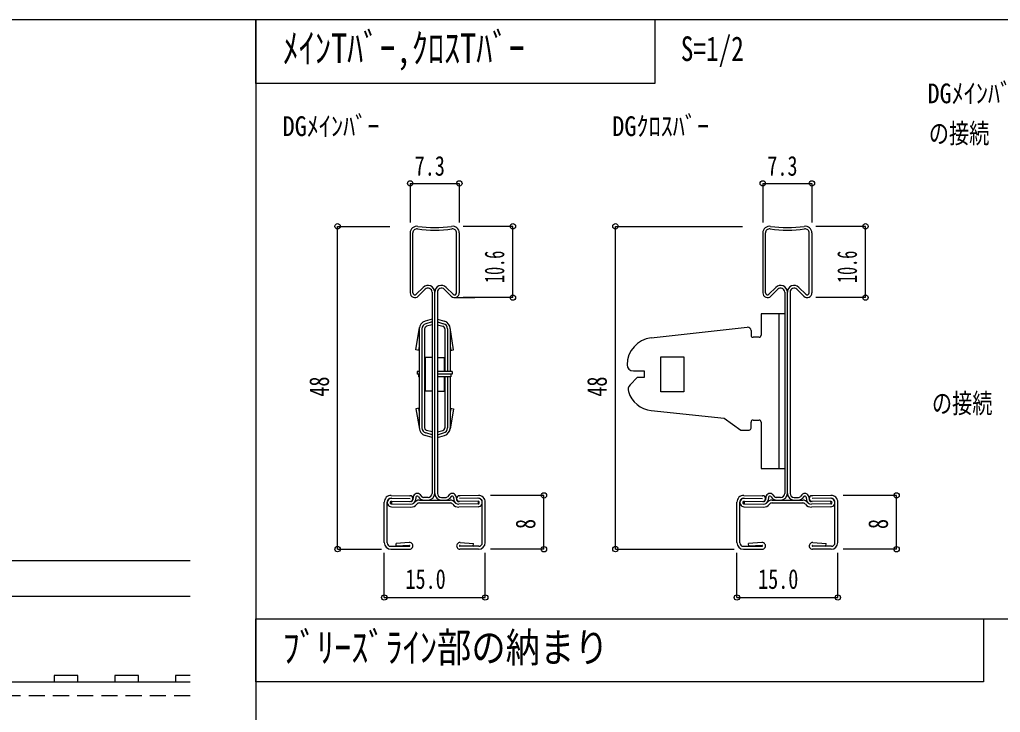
# Model space of a CAD drawing. Units: millimetres on the paper, with parts at other scales. Extents: x -213 to 192, y -129 to 153.
# Drawn here: x -25.4 to 47.5, y -27 to 24.5 of the extents above; entities that cross this region are included whole.
import ezdxf
from ezdxf.enums import TextEntityAlignment as Align

# ---------------------------------------------------------------- set-up
doc = ezdxf.new("R2010")
doc.units = ezdxf.units.MM
doc.linetypes.add('DASHED1', pattern=[1.8, 1.2, -0.6])
for name, color, linetype in [('0-0_○注記', 134, 'Continuous'), ('0-4_○ﾒｲﾝTﾊﾞｰ', 134, 'Continuous'), ('0-5_○ﾀﾞｲﾛｰﾄﾝ', 134, 'Continuous'), ('0-6_○ｸﾛｽTﾊﾞｰ1200', 134, 'Continuous')]:
    doc.layers.add(name, color=color, linetype=linetype)
doc.styles.add('ＭＳ ゴシック', font='')
doc.styles.get('ＭＳ ゴシック').set_extended_font_data('MS Gothic')

msp = doc.modelspace()

# ---------------------------------------------------------------- linework, layer by layer
at = {"layer": '0-0_○注記'}
for p, q in [((-212.82, 24.522), (192.18, 24.522)), ((-7.82, 24.522), (-7.82, -110.701)), ((-7.82, -20.015), (192.18, -20.015))]:
    msp.add_line(p, q, dxfattribs=at)
for points in [[(-7.82, 24.522), (21.829, 24.522), (21.829, 19.763), (-7.82, 19.763)], [(-7.82, -20.015), (46.255, -20.015), (46.255, -24.683), (-7.82, -24.683)]]:
    msp.add_lwpolyline(points, close=True, dxfattribs=at)
at = {"layer": '0-4_○ﾒｲﾝTﾊﾞｰ'}
for p, q in [((3.656, 12.348), (7.306, 12.348)), ((3.656, 12.348), (3.656, 9.446)), ((7.306, 12.348), (7.306, 9.446)), ((-1.734, -14.827), (-1.734, 9.159)), ((-1.734, 9.159), (2.141, 9.159)), ((11.285, 9.159), (7.585, 9.159)), ((11.285, 3.865), (11.285, 9.159)), ((3.656, 8.665), (3.656, 4.215)), ((3.856, 4.215), (3.856, 8.665)), ((7.106, 4.215), (7.106, 8.665)), ((7.306, 8.665), (7.306, 4.215)), ((4.627, 4.624), (4.112, 4.109)), ((4.253, 3.967), (4.768, 4.482)), ((6.708, 3.967), (6.193, 4.482)), ((6.334, 4.624), (6.85, 4.109)), ((5.281, 4.27), (5.281, -10.685)), ((5.481, -10.685), (5.481, 4.27)), ((5.681, 4.27), (5.681, -10.685)), ((6.956, 3.865), (8.47, 3.865)), ((11.285, 3.865), (7.585, 3.865)), ((5.281, 2.265), (4.764, 2.116)), ((5.681, 2.265), (6.197, 2.116)), ((4.085, -0.025), (4.337, 1.63)), ((4.331, 1.539), (4.331, -5.81)), ((4.531, 1.539), (4.531, -5.81)), ((4.731, 1.539), (4.731, -5.81)), ((5.281, 2.056), (4.82, 1.923)), ((5.281, 1.848), (4.875, 1.731)), ((5.681, 2.056), (6.142, 1.923)), ((5.681, 1.848), (6.086, 1.731)), ((6.231, 1.539), (6.231, -1.635)), ((6.431, 1.539), (6.431, -1.635)), ((6.876, -0.025), (6.624, 1.63)), ((6.631, 1.539), (6.631, -1.635)), ((4.331, 0.258), (4.283, -0.055)), ((6.631, 0.258), (6.678, -0.055)), ((4.331, -0.063), (4.085, -0.025)), ((4.781, -0.585), (4.781, -3.085)), ((5.281, -0.585), (4.781, -0.585)), ((6.631, -0.063), (6.876, -0.025)), ((4.181, -1.635), (4.181, -1.835)), ((4.331, -1.635), (4.181, -1.635)), ((4.331, -1.835), (4.181, -1.835)), ((4.281, -1.835), (4.281, -2.035)), ((4.331, -2.035), (4.281, -2.035)), ((6.781, -1.635), (5.681, -1.635)), ((6.781, -1.835), (5.681, -1.835)), ((6.681, -2.035), (5.681, -2.035)), ((6.181, -2.035), (6.181, -3.085)), ((6.231, -2.035), (6.231, -5.81)), ((6.431, -2.035), (6.431, -5.81)), ((6.631, -2.035), (6.631, -5.81)), ((6.681, -1.835), (6.681, -2.035)), ((6.781, -1.635), (6.781, -1.835)), ((5.281, -3.085), (4.781, -3.085)), ((5.681, -3.085), (6.181, -3.085)), ((4.331, -4.361), (4.086, -4.402)), ((4.283, -4.368), (4.331, -4.65)), ((6.631, -4.361), (6.875, -4.402)), ((6.678, -4.368), (6.631, -4.65)), ((4.086, -4.402), (4.339, -5.909)), ((6.875, -4.402), (6.622, -5.909)), ((5.281, -6.535), (4.764, -6.386)), ((5.281, -6.327), (4.82, -6.194)), ((5.281, -6.119), (4.875, -6.002)), ((5.681, -6.119), (6.086, -6.002)), ((5.681, -6.327), (6.142, -6.194)), ((5.681, -6.535), (6.197, -6.386)), ((2.239, -10.835), (3.649, -10.86)), ((4.257, -10.921), (4.374, -11.06)), ((4.41, -10.793), (4.527, -10.932)), ((6.551, -10.793), (6.434, -10.932)), ((6.704, -10.921), (6.587, -11.06)), ((8.722, -10.835), (7.312, -10.86)), ((13.594, -10.835), (9.621, -10.835)), ((13.594, -14.835), (13.594, -10.835)), ((1.731, -14.335), (1.731, -11.335)), ((1.946, -14.36), (1.946, -11.335)), ((2.236, -11.05), (3.646, -11.075)), ((2.266, -11.266), (2.262, -11.466)), ((2.262, -11.466), (3.698, -11.491)), ((2.266, -11.266), (3.702, -11.291)), ((3.884, -10.944), (3.853, -11.162)), ((4.082, -10.971), (4.051, -11.19)), ((4.341, -11.185), (6.62, -11.185)), ((4.341, -11.4), (6.62, -11.4)), ((4.981, -10.985), (4.642, -10.985)), ((5.981, -10.985), (6.319, -10.985)), ((6.88, -10.971), (6.91, -11.19)), ((7.078, -10.944), (7.108, -11.162)), ((8.695, -11.266), (7.26, -11.291)), ((8.699, -11.466), (7.263, -11.491)), ((8.726, -11.05), (7.315, -11.075)), ((8.695, -11.266), (8.699, -11.466)), ((9.016, -14.36), (9.016, -11.335)), ((9.231, -14.335), (9.231, -11.335)), ((2.259, -11.681), (3.694, -11.706)), ((8.703, -11.681), (7.267, -11.706)), ((3.588, -14.336), (2.606, -14.406)), ((2.621, -14.62), (2.606, -14.406)), ((3.603, -14.55), (2.621, -14.62)), ((7.358, -14.55), (8.34, -14.62)), ((7.373, -14.336), (8.356, -14.406)), ((8.34, -14.62), (8.356, -14.406)), ((-1.734, -14.827), (1.524, -14.827)), ((1.731, -18.422), (1.731, -15.107)), ((2.206, -14.62), (3.606, -14.62)), ((2.231, -14.835), (3.606, -14.835)), ((8.756, -14.62), (7.356, -14.62)), ((8.731, -14.835), (7.356, -14.835)), ((9.231, -18.422), (9.231, -15.107)), ((13.594, -14.835), (9.621, -14.835)), ((27.926, -18.422), (27.926, -15.107)), ((35.426, -18.422), (35.426, -15.107)), ((-12.683, -15.709), (-39.061, -15.709)), ((-12.683, -18.359), (-39.061, -18.359)), ((1.731, -18.422), (9.231, -18.422)), ((27.926, -18.422), (35.426, -18.422)), ((-21.033, -24.709), (-21.033, -24.209)), ((-16.533, -24.209), (-18.283, -24.209)), ((-18.283, -24.209), (-18.283, -24.709)), ((-16.533, -24.709), (-16.533, -24.209))]:
    msp.add_line(p, q, dxfattribs=at)
for points in [[(5.681, -0.585), (6.181, -0.585), (6.181, -1.635)], [(-21.033, -24.209), (-22.783, -24.209), (-22.783, -24.709)], [(-12.683, -24.209), (-13.783, -24.209), (-13.783, -24.709)]]:
    msp.add_lwpolyline(points, dxfattribs=at)
for centre, radius in [((3.656, 12.348), 0.2), ((7.306, 12.348), 0.2), ((-1.734, 9.159), 0.2), ((11.285, 9.159), 0.2), ((11.285, 3.865), 0.2), ((3.65, -10.86), 0.0212), ((7.312, -10.86), 0.0212), ((13.594, -10.835), 0.2), ((-1.734, -14.827), 0.2), ((13.594, -14.835), 0.2), ((1.731, -18.422), 0.2), ((9.231, -18.422), 0.2), ((27.926, -18.422), 0.2), ((35.426, -18.422), 0.2)]:
    msp.add_circle(centre, radius, dxfattribs=at)
for centre, radius, start, end in [((4.156, 8.665), 0.5, 81.36794, 180), ((4.156, 8.665), 0.3, 81.36794, 180), ((5.481, 17.393), 8.528, 261.36794, 278.63206), ((5.481, 17.393), 8.328, 261.36794, 278.63206), ((6.806, 8.665), 0.5, 0, 98.63206), ((6.806, 8.665), 0.3, 0, 98.63206), ((4.981, 4.27), 0.5, 0, 135), ((4.981, 4.27), 0.3, 0, 135), ((5.981, 4.27), 0.5, 45, 180), ((5.981, 4.27), 0.3, 45, 180), ((4.006, 4.215), 0.35, 180, 315), ((4.006, 4.215), 0.15, 180, 315), ((6.956, 4.215), 0.35, 225, 0), ((6.956, 4.215), 0.15, 225, 0), ((4.931, 1.539), 0.6, 106.09375, 180), ((4.931, 1.539), 0.4, 106.09375, 180), ((4.931, 1.539), 0.2, 106.09375, 180), ((6.031, 1.539), 0.2, 0, 73.90625), ((6.031, 1.539), 0.4, 0, 73.90625), ((6.031, 1.539), 0.6, 0, 73.90625), ((4.931, -5.81), 0.6, 180, 253.90625), ((4.931, -5.81), 0.4, 180, 253.90625), ((4.931, -5.81), 0.2, 180, 253.90625), ((6.031, -5.81), 0.2, 286.09375, 0), ((6.031, -5.81), 0.4, 286.09375, 0), ((6.031, -5.81), 0.6, 286.09375, 0), ((2.231, -11.335), 0.5, 88.98761, 180), ((3.645, -11.075), 0.215, 268.98761, 88.98761), ((4.181, -10.985), 0.3, 40, 172), ((4.181, -10.985), 0.1, 40, 172), ((4.981, -10.685), 0.5, 270, 0), ((4.981, -10.685), 0.3, 270, 0), ((5.981, -10.685), 0.5, 180, 270), ((5.981, -10.685), 0.3, 180, 270), ((6.781, -10.985), 0.3, 8, 140), ((6.781, -10.985), 0.1, 8, 140), ((7.316, -11.075), 0.215, 91.01239, 271.01239), ((8.731, -11.335), 0.5, 0, 91.01239), ((2.231, -11.335), 0.285, 88.98761, 180), ((2.264, -11.366), 0.315, 88.98761, 268.98761), ((2.264, -11.366), 0.1, 88.98761, 268.98761), ((3.704, -11.141), 0.565, 268.98761, 321.35221), ((3.704, -11.141), 0.35, 268.98761, 352), ((3.704, -11.141), 0.15, 268.98761, 352), ((4.341, -11.65), 0.465, 90, 141.35221), ((4.341, -11.65), 0.25, 90, 141.35221), ((4.642, -10.835), 0.35, 220, 270), ((4.642, -10.835), 0.15, 220, 270), ((6.319, -10.835), 0.15, 270, 320), ((6.319, -10.835), 0.35, 270, 320), ((6.62, -11.65), 0.465, 38.64779, 90), ((6.62, -11.65), 0.25, 38.64779, 90), ((7.257, -11.141), 0.565, 218.64779, 271.01239), ((7.257, -11.141), 0.35, 188, 271.01239), ((7.257, -11.141), 0.15, 188, 271.01239), ((8.697, -11.366), 0.315, 271.01239, 91.01239), ((8.697, -11.366), 0.1, 271.01239, 91.01239), ((8.731, -11.335), 0.285, 0, 91.01239), ((2.231, -14.335), 0.5, 180, 270), ((2.206, -14.36), 0.26, 180, 270), ((3.606, -14.585), 0.25, 270, 94.05), ((3.606, -14.585), 0.035, 270, 94.05), ((7.356, -14.585), 0.25, 85.95, 270), ((7.356, -14.585), 0.035, 85.95, 270), ((8.731, -14.335), 0.5, 270, 0), ((8.756, -14.36), 0.26, 270, 0)]:
    msp.add_arc(centre, radius, start, end, dxfattribs=at)
at = {"layer": '0-5_○ﾀﾞｲﾛｰﾄﾝ'}
msp.add_line((-12.683, -24.709), (-42.096, -24.709), dxfattribs=at)
at = {"layer": '0-5_○ﾀﾞｲﾛｰﾄﾝ', "linetype": 'DASHED1'}
msp.add_line((-12.683, -25.734), (-42.096, -25.734), dxfattribs=at)
at = {"layer": '0-6_○ｸﾛｽTﾊﾞｰ1200'}
for p, q in [((29.851, 12.348), (33.501, 12.348)), ((29.851, 12.348), (29.851, 9.446)), ((33.501, 12.348), (33.501, 9.446)), ((18.902, -14.827), (18.902, 9.159)), ((18.902, 9.159), (28.337, 9.159)), ((37.48, 9.159), (33.78, 9.159)), ((37.48, 3.865), (37.48, 9.159)), ((29.851, 8.665), (29.851, 4.215)), ((30.051, 4.215), (30.051, 8.665)), ((33.301, 4.215), (33.301, 8.665)), ((33.501, 8.665), (33.501, 4.215)), ((30.822, 4.624), (30.307, 4.109)), ((30.448, 3.967), (30.964, 4.482)), ((32.903, 3.967), (32.388, 4.482)), ((32.529, 4.624), (33.045, 4.109)), ((31.476, 4.27), (31.476, -10.685)), ((31.676, -10.685), (31.676, 4.27)), ((31.876, 4.27), (31.876, -10.685)), ((37.48, 3.865), (33.78, 3.865)), ((31.476, 2.665), (29.726, 2.665)), ((29.726, 2.665), (29.726, 1.065)), ((31.076, -8.835), (31.076, 2.665)), ((21.553, 0.864), (28.698, 1.663)), ((28.976, 1.415), (28.976, 1.065)), ((29.576, 0.915), (29.126, 0.915)), ((20.526, -2.085), (19.989, -2.622)), ((20.237, -1.585), (21.026, -1.585)), ((21.026, -2.085), (20.526, -2.085)), ((21.026, -1.585), (21.026, -2.085)), ((21.569, -4.522), (26.976, -5.085)), ((28.976, -5.835), (28.976, -5.385)), ((29.126, -5.235), (29.576, -5.235)), ((29.726, -5.385), (29.726, -8.835)), ((29.726, -8.835), (31.476, -8.835)), ((28.435, -10.835), (29.844, -10.86)), ((30.452, -10.921), (30.569, -11.06)), ((30.606, -10.793), (30.723, -10.932)), ((32.746, -10.793), (32.629, -10.932)), ((32.899, -10.921), (32.782, -11.06)), ((34.917, -10.835), (33.507, -10.86)), ((39.789, -10.835), (35.816, -10.835)), ((39.789, -14.835), (39.789, -10.835)), ((27.926, -14.335), (27.926, -11.335)), ((28.141, -14.36), (28.141, -11.335)), ((28.431, -11.05), (29.841, -11.075)), ((28.461, -11.266), (28.458, -11.466)), ((28.458, -11.466), (29.893, -11.491)), ((28.461, -11.266), (29.897, -11.291)), ((30.079, -10.944), (30.048, -11.162)), ((30.277, -10.971), (30.246, -11.19)), ((30.536, -11.185), (32.816, -11.185)), ((30.536, -11.4), (32.816, -11.4)), ((31.176, -10.985), (30.837, -10.985)), ((32.176, -10.985), (32.514, -10.985)), ((33.075, -10.971), (33.106, -11.19)), ((33.273, -10.944), (33.304, -11.162)), ((34.891, -11.266), (33.455, -11.291)), ((34.894, -11.466), (33.458, -11.491)), ((34.921, -11.05), (33.511, -11.075)), ((34.891, -11.266), (34.894, -11.466)), ((35.211, -14.36), (35.211, -11.335)), ((35.426, -14.335), (35.426, -11.335)), ((28.454, -11.681), (29.89, -11.706)), ((34.898, -11.681), (33.462, -11.706)), ((29.783, -14.336), (28.801, -14.406)), ((28.816, -14.62), (28.801, -14.406)), ((29.798, -14.55), (28.816, -14.62)), ((33.553, -14.55), (34.536, -14.62)), ((33.569, -14.336), (34.551, -14.406)), ((34.536, -14.62), (34.551, -14.406)), ((18.902, -14.827), (27.719, -14.827)), ((28.401, -14.62), (29.801, -14.62)), ((28.426, -14.835), (29.801, -14.835)), ((34.951, -14.62), (33.551, -14.62)), ((34.926, -14.835), (33.551, -14.835)), ((39.789, -14.835), (35.816, -14.835))]:
    msp.add_line(p, q, dxfattribs=at)
msp.add_lwpolyline([(23.976, -3.135), (22.276, -3.135), (22.276, -0.535), (23.976, -0.535)], close=True, dxfattribs=at)
msp.add_lwpolyline([(26.976, -5.085), (28.226, -5.985), (28.826, -5.985)], dxfattribs=at)
for centre, radius in [((29.851, 12.348), 0.2), ((33.501, 12.348), 0.2), ((18.902, 9.159), 0.2), ((37.48, 9.159), 0.2), ((37.48, 3.865), 0.2), ((29.845, -10.86), 0.0212), ((33.507, -10.86), 0.0212), ((39.789, -10.835), 0.2), ((18.902, -14.827), 0.2), ((39.789, -14.835), 0.2)]:
    msp.add_circle(centre, radius, dxfattribs=at)
for centre, radius, start, end in [((30.351, 8.665), 0.5, 81.36794, 180), ((30.351, 8.665), 0.3, 81.36794, 180), ((31.676, 17.393), 8.528, 261.36794, 278.63206), ((31.676, 17.393), 8.328, 261.36794, 278.63206), ((33.001, 8.665), 0.5, 0, 98.63206), ((33.001, 8.665), 0.3, 0, 98.63206), ((31.176, 4.27), 0.5, 0, 135), ((31.176, 4.27), 0.3, 0, 135), ((32.176, 4.27), 0.5, 45, 180), ((32.176, 4.27), 0.3, 45, 180), ((30.201, 4.215), 0.35, 180, 315), ((30.201, 4.215), 0.15, 180, 315), ((33.151, 4.215), 0.35, 225, 0), ((33.151, 4.215), 0.15, 225, 0), ((28.726, 1.415), 0.25, 0, 96.38519), ((21.776, -1.124), 2, 96.38519, 180), ((29.126, 1.065), 0.15, 180, 270), ((29.576, 1.065), 0.15, 270, 0), ((20.237, -1.124), 0.461, 180, 270), ((20.343, -2.976), 0.5, 135, 197.16795), ((21.776, -2.533), 2, 197.16795, 264.05314), ((29.126, -5.385), 0.15, 90, 180), ((29.576, -5.385), 0.15, 0, 90), ((28.826, -5.835), 0.15, 270, 0), ((28.426, -11.335), 0.5, 88.98761, 180), ((29.841, -11.075), 0.215, 268.98761, 88.98761), ((30.376, -10.985), 0.3, 40, 172), ((30.376, -10.985), 0.1, 40, 172), ((31.176, -10.685), 0.5, 270, 0), ((31.176, -10.685), 0.3, 270, 0), ((32.176, -10.685), 0.5, 180, 270), ((32.176, -10.685), 0.3, 180, 270), ((32.976, -10.985), 0.3, 8, 140), ((32.976, -10.985), 0.1, 8, 140), ((33.511, -11.075), 0.215, 91.01239, 271.01239), ((34.926, -11.335), 0.5, 0, 91.01239), ((28.426, -11.335), 0.285, 88.98761, 180), ((28.459, -11.366), 0.315, 88.98761, 268.98761), ((28.459, -11.366), 0.1, 88.98761, 268.98761), ((29.9, -11.141), 0.565, 268.98761, 321.35221), ((29.9, -11.141), 0.35, 268.98761, 352), ((29.9, -11.141), 0.15, 268.98761, 352), ((30.536, -11.65), 0.465, 90, 141.35221), ((30.536, -11.65), 0.25, 90, 141.35221), ((30.837, -10.835), 0.35, 220, 270), ((30.837, -10.835), 0.15, 220, 270), ((32.514, -10.835), 0.15, 270, 320), ((32.514, -10.835), 0.35, 270, 320), ((32.816, -11.65), 0.465, 38.64779, 90), ((32.816, -11.65), 0.25, 38.64779, 90), ((33.452, -11.141), 0.565, 218.64779, 271.01239), ((33.452, -11.141), 0.35, 188, 271.01239), ((33.452, -11.141), 0.15, 188, 271.01239), ((34.892, -11.366), 0.315, 271.01239, 91.01239), ((34.892, -11.366), 0.1, 271.01239, 91.01239), ((34.926, -11.335), 0.285, 0, 91.01239), ((28.426, -14.335), 0.5, 180, 270), ((28.401, -14.36), 0.26, 180, 270), ((29.801, -14.585), 0.25, 270, 94.05), ((29.801, -14.585), 0.035, 270, 94.05), ((33.551, -14.585), 0.25, 85.95, 270), ((33.551, -14.585), 0.035, 85.95, 270), ((34.926, -14.335), 0.5, 270, 0), ((34.951, -14.36), 0.26, 270, 0)]:
    msp.add_arc(centre, radius, start, end, dxfattribs=at)

# ---------------------------------------------------------------- texts
at = {"layer": '0-0_○注記', "style": 'ＭＳ ゴシック'}
for s, height, width, p in [('ﾒｲﾝTﾊﾞｰ,ｸﾛｽTﾊﾞｰ', 2.199, 0.8, (-5.82, 20.643)), ('S=1/2', 1.833, 0.75, (23.76, 20.893)), ('DGﾒｲﾝﾊﾞｰ', 1.466, 0.9, (42.085, 17.867)), ('DGﾒｲﾝﾊﾞｰ', 1.466, 0.9, (-5.82, 15.43)), ('DGｸﾛｽﾊﾞｰ', 1.466, 0.9, (18.669, 15.43)), ('の接続', 1.466, 0.75, (42.183, 14.894)), ('の接続', 1.466, 0.75, (42.413, -5.162)), ('ﾌﾞﾘｰｽﾞﾗｲﾝ部の納まり', 2.199, 0.85, (-5.82, -23.894))]:
    msp.add_text(s, height=height, dxfattribs=dict(at, width=width)).set_placement(p, align=Align.BOTTOM_LEFT)
at = {"layer": '0-4_○ﾒｲﾝTﾊﾞｰ', "style": 'ＭＳ ゴシック', "width": 0.75}
for s, p in [('7.3', (3.991, 12.483)), ('15.0', (3.306, -18.222)), ('15.0', (29.501, -18.222))]:
    msp.add_text(s, height=1.466, dxfattribs=at).set_placement(p, align=Align.BOTTOM_LEFT)
at = {"layer": '0-4_○ﾒｲﾝTﾊﾞｰ', "style": 'ＭＳ ゴシック'}
for s, width, p in [('10.6', 0.6, (11.085, 4.953)), ('48', 0.75, (-1.934, -3.5)), ('8', 0.75, (13.394, -13.335))]:
    msp.add_text(s, height=1.466, rotation=90, dxfattribs=dict(at, width=width)).set_placement(p, align=Align.BOTTOM_LEFT)
at = {"layer": '0-6_○ｸﾛｽTﾊﾞｰ1200', "style": 'ＭＳ ゴシック', "width": 0.75}
msp.add_text('7.3', height=1.466, dxfattribs=at).set_placement((30.187, 12.483), align=Align.BOTTOM_LEFT)
at = {"layer": '0-6_○ｸﾛｽTﾊﾞｰ1200', "style": 'ＭＳ ゴシック'}
for s, width, p in [('10.6', 0.6, (37.28, 4.953)), ('48', 0.75, (18.702, -3.5)), ('8', 0.75, (39.589, -13.335))]:
    msp.add_text(s, height=1.466, rotation=90, dxfattribs=dict(at, width=width)).set_placement(p, align=Align.BOTTOM_LEFT)

doc.saveas('drawing.dxf')
